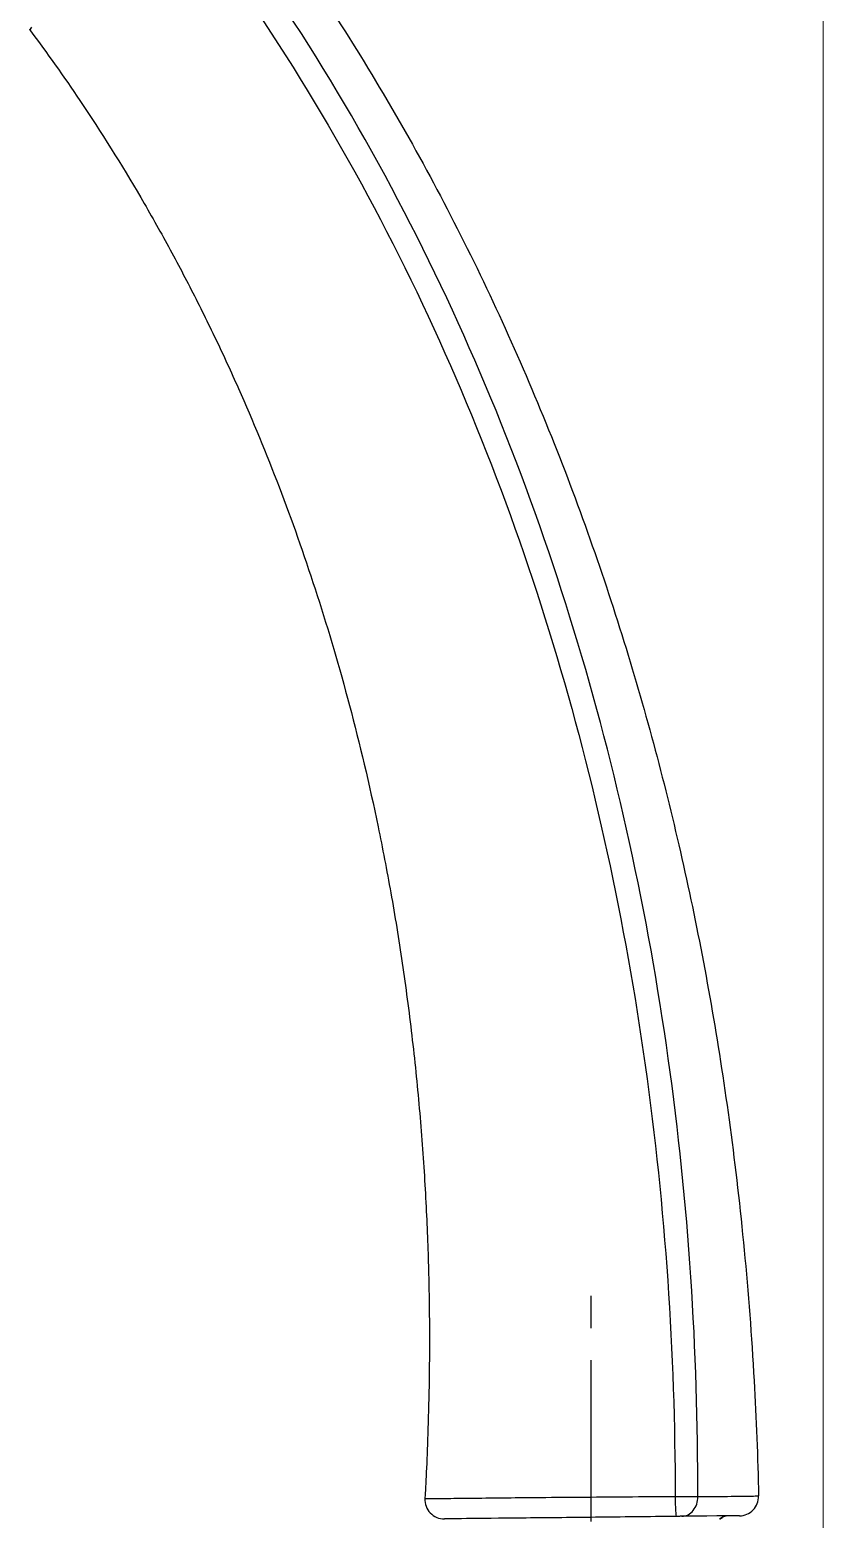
# Model space of a CAD drawing. Extents: x 0 to 1354, y 0 to 992.
# Drawn here: x 888.2 to 949.7, y 491.9 to 607.4 of the extents above; entities that cross this region are included whole.
import ezdxf

# ---------------------------------------------------------------- set-up
doc = ezdxf.new("R2010")
doc.units = 0
doc.header["$LTSCALE"] = 10
doc.header["$MEASUREMENT"] = 0
doc.linetypes.add('CENTER', pattern=[2, 1.25, -0.25, 0.25, -0.25])
doc.layers.add('1', color=7, linetype='CONTINUOUS')
doc.layers.add('치수선', color=7, linetype='CONTINUOUS', lineweight=20)

msp = doc.modelspace()

# ---------------------------------------------------------------- linework, layer by layer
at = {"layer": '1', "color": 1, "linetype": 'CENTER'}
msp.add_line((931.7, 371.72), (931.7, 510.02), dxfattribs=at)
at = {"layer": '1', "color": 7, "linetype": 'Continuous', "extrusion": (-3.73237e-06, -6.73035e-06, 1)}
msp.add_arc((920.32, 493.42, -0.01), 1.5, 176.753, 270.6153, dxfattribs=at)
at = {"layer": '1', "color": 7, "linetype": 'Continuous'}
msp.add_arc((943.19, 493.66), 1.5, 270.6153, 1.2765, dxfattribs=at)
for centre, major_axis, ratio, start_param, end_param in [((938.29, 493.61), (-0.02, 1.5), 0.046231, 1.531997, 3.141593), ((938.73, 493.62), (0.02, -1.5), 0.829516, 0, 1.58079)]:
    msp.add_ellipse(centre, major_axis=major_axis, ratio=ratio, start_param=start_param, end_param=end_param, dxfattribs=at)
for points, knots in [([(939.98, 493.65), (940.04, 516.38), (937.02, 539.1), (927.06, 571.73), (922.87, 582.25), (912.55, 602.45), (906.43, 612.09), (899.33, 621)], [0, 0, 0, 0, 0.5, 0.5, 0.75, 0.75, 1, 1, 1, 1]), ([(902.91, 621.14), (904.74, 618.78), (908.3, 613.95), (913.28, 606.41), (917.91, 598.58), (922.17, 590.5), (927.34, 579.43), (931.71, 568.1), (935.27, 556.79), (937.55, 548.41), (939.49, 539.98), (941.15, 531.35), (942.53, 522.37), (943.63, 512.87), (944.37, 503.18), (944.63, 496.69), (944.69, 493.7)], [0, 0, 0, 0, 0.066499, 0.133873, 0.201247, 0.268621, 0.335995, 0.470742, 0.538116, 0.60549, 0.672864, 0.740238, 0.807612, 0.874986, 0.94236, 1, 1, 1, 1]), ([(898.39, 619.06), (905.26, 610.3), (911.28, 600.79), (921.39, 580.89), (925.5, 570.52), (931.99, 549.1), (934.34, 538.18), (937.46, 516.02), (938.22, 504.83), (938.22, 493.67)], [0, 0, 0, 0, 0.25, 0.25, 0.5, 0.5, 0.75, 0.75, 1, 1, 1, 1]), ([(888.19, 607.42), (889.53, 605.62), (892.55, 601.36), (896.09, 595.69), (898.97, 590.6), (900.98, 586.77), (902.86, 582.94), (905.17, 577.86), (907.76, 571.52), (910.52, 563.63), (913.02, 555.17), (914.69, 548.15), (915.7, 543.09), (916.35, 539.61), (917.09, 535.06), (917.83, 529.42), (918.42, 523.74), (918.83, 518.14), (919.08, 512.76), (919.18, 507.74), (919.17, 503.19), (919.08, 499.26), (918.96, 496.07), (918.87, 494.34), (918.83, 493.63), (918.82, 493.5)], [0, 0, 0, 0, 0.056439, 0.131201, 0.168582, 0.205963, 0.243344, 0.280725, 0.355487, 0.430249, 0.50501, 0.579772, 0.598463, 0.617153, 0.654534, 0.691915, 0.729296, 0.766677, 0.804058, 0.841439, 0.87882, 0.916201, 0.953582, 0.990962, 1, 1, 1, 1]), ([(918.82, 493.5), (918.84, 493.5), (918.89, 493.5), (919.23, 493.51), (919.78, 493.48), (920.79, 493.52), (922.56, 493.53), (925.04, 493.56), (927.98, 493.59), (931.1, 493.61), (934.63, 493.64), (936.95, 493.66), (938.22, 493.67)], [0, 0, 0, 0, 0.062942, 0.125399, 0.178434, 0.250566, 0.375485, 0.50035, 0.6089, 0.749426, 0.863477, 1, 1, 1, 1]), ([(939.98, 493.65), (940.39, 493.65), (941.25, 493.65), (942.35, 493.67), (943.31, 493.68), (944.07, 493.69), (944.59, 493.7), (944.66, 493.7), (944.69, 493.7)], [0, 0, 0, 0, 0.139879, 0.290529, 0.451919, 0.624003, 0.806723, 1, 1, 1, 1]), ([(938.31, 492.11), (936.16, 492.09), (934.07, 492.07), (930, 492.02), (928.07, 492), (924.63, 491.97), (923.13, 491.95), (920.95, 491.93), (920.33, 491.92), (920.33, 491.92)], [0, 0, 0, 0, 0.25, 0.25, 0.5, 0.5, 0.75, 0.75, 1, 1, 1, 1]), ([(938.75, 492.12), (938.72, 492.12), (938.67, 492.12), (938.58, 492.12), (938.53, 492.11), (938.42, 492.11), (938.37, 492.11), (938.31, 492.11)], [0, 0, 0, 0, 0.341939, 0.341939, 0.670963, 0.670963, 1, 1, 1, 1])]:
    msp.add_open_spline(points, degree=3, knots=knots, dxfattribs=at)
for points, degree in [([(888.19, 607.42), (888.19, 607.42), (888.26, 607.48), (888.35, 607.63)], 3), ([(938.22, 493.67), (938.88, 493.67), (939.61, 493.66), (939.98, 493.65)], 3), ([(943.21, 492.16), (943.21, 492.16), (941.67, 492.15), (938.75, 492.12)], 3), ([(941.7, 491.91), (941.79, 491.98), (941.9, 492.03)], 2)]:
    msp.add_open_spline(points, degree=degree, dxfattribs=at)
msp.add_rational_spline([(942.32, 492.16), (941.94, 492.15), (941.66, 491.9)], [1, 0.864806218807, 0.854421583602], degree=2, dxfattribs=at)
at = {"layer": '치수선'}
msp.add_line((949.7, 120.98), (949.7, 719.51), dxfattribs=at)

doc.saveas('drawing.dxf')
